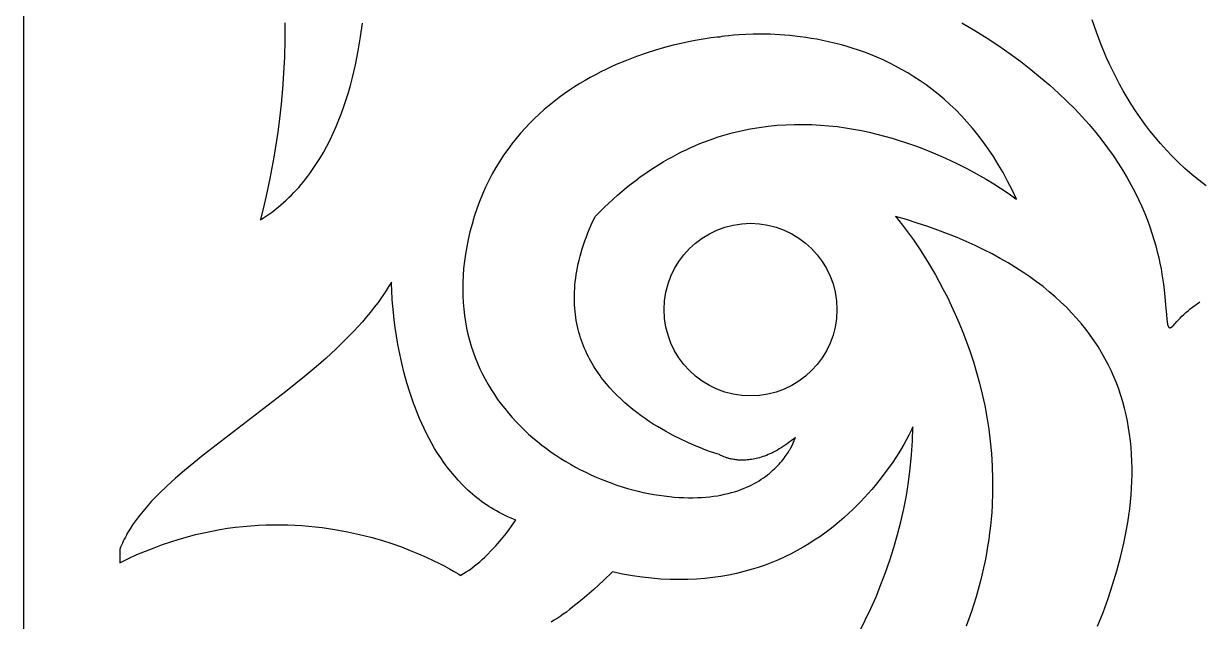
# Model space of a CAD drawing. Extents: x -3008 to 184, y 2842 to 4842.
# Drawn here: x -1815.6 to -1571.3, y 3799.7 to 3924 of the extents above; entities that cross this region are included whole.
import ezdxf

# ---------------------------------------------------------------- set-up
doc = ezdxf.new("R2010")
doc.units = 0
doc.layers.add('DEFAULT', color=7, linetype='CONTINUOUS')
doc.layers.add('LAYER_1', color=7, linetype='CONTINUOUS')

msp = doc.modelspace()

# ---------------------------------------------------------------- linework, layer by layer
at = {"layer": 'DEFAULT'}
msp.add_lwpolyline([(-1815.63, 2841.66), (184.37, 2841.66), (184.37, 4841.66), (-1815.63, 4841.66)], close=True, dxfattribs=at)
at = {"layer": 'LAYER_1'}
for points in [[(-1761.33, 3924.1), (-1761.34, 3920.51), (-1761.44, 3917.02), (-1761.61, 3913.63), (-1761.84, 3910.36), (-1762.12, 3907.22), (-1762.45, 3904.22), (-1762.82, 3901.38), (-1763.61, 3896.18), (-1764.43, 3891.73), (-1765.2, 3888.11), (-1765.84, 3885.41), (-1766.4, 3883.29), (-1766.45, 3883.14), (-1765.8, 3883.55), (-1765.16, 3883.97), (-1764.54, 3884.41), (-1763.92, 3884.85), (-1763.32, 3885.31), (-1762.74, 3885.78), (-1762.16, 3886.26), (-1761.6, 3886.75), (-1761.04, 3887.25), (-1760.5, 3887.77), (-1759.97, 3888.29), (-1759.45, 3888.82), (-1758.95, 3889.36), (-1758.45, 3889.91), (-1757.96, 3890.47), (-1757.49, 3891.04), (-1757.03, 3891.62), (-1756.57, 3892.21), (-1756.13, 3892.8), (-1755.7, 3893.4), (-1754.87, 3894.63), (-1754.07, 3895.89), (-1753.32, 3897.17), (-1752.6, 3898.48), (-1751.92, 3899.81), (-1751.28, 3901.16), (-1750.68, 3902.54), (-1750.1, 3903.92), (-1749.56, 3905.33), (-1749.06, 3906.74), (-1748.58, 3908.17), (-1748.14, 3909.61), (-1747.73, 3911.05), (-1747.34, 3912.5), (-1746.99, 3913.95), (-1746.66, 3915.4), (-1746.08, 3918.3), (-1745.59, 3921.18), (-1745.2, 3924.03)], [(-1620.67, 3924.14), (-1618, 3922.54), (-1615.44, 3920.93), (-1613, 3919.31), (-1610.66, 3917.68), (-1608.44, 3916.05), (-1606.32, 3914.41), (-1604.31, 3912.77), (-1602.39, 3911.13), (-1600.58, 3909.48), (-1598.86, 3907.84), (-1597.23, 3906.21), (-1595.69, 3904.57), (-1594.24, 3902.95), (-1592.87, 3901.33), (-1591.59, 3899.72), (-1590.39, 3898.12), (-1589.26, 3896.54), (-1588.21, 3894.96), (-1587.22, 3893.41), (-1586.31, 3891.87), (-1585.47, 3890.35), (-1584.68, 3888.85), (-1583.96, 3887.37), (-1583.3, 3885.91), (-1582.69, 3884.48), (-1582.14, 3883.08), (-1581.64, 3881.7), (-1581.18, 3880.36), (-1580.77, 3879.04), (-1580.4, 3877.76), (-1580.07, 3876.51), (-1579.78, 3875.29), (-1579.53, 3874.12), (-1579.3, 3872.98), (-1579.11, 3871.88), (-1578.79, 3869.81), (-1578.57, 3867.92), (-1578.28, 3864.73), (-1578.19, 3863.46), (-1578.09, 3862.41), (-1578.04, 3861.97), (-1578.01, 3861.78), (-1577.97, 3861.6), (-1577.96, 3861.52), (-1577.94, 3861.44), (-1577.92, 3861.36), (-1577.9, 3861.29), (-1577.88, 3861.23), (-1577.86, 3861.16), (-1577.84, 3861.1), (-1577.81, 3861.05), (-1577.79, 3861), (-1577.77, 3860.95), (-1577.74, 3860.91), (-1577.71, 3860.87), (-1577.69, 3860.84), (-1577.66, 3860.81), (-1577.63, 3860.78), (-1577.59, 3860.76), (-1577.56, 3860.74), (-1577.53, 3860.73), (-1577.49, 3860.72), (-1577.45, 3860.72), (-1577.42, 3860.72), (-1577.37, 3860.73), (-1577.33, 3860.74), (-1577.29, 3860.75), (-1577.24, 3860.77), (-1577.2, 3860.79), (-1577.15, 3860.82), (-1577.1, 3860.86), (-1577.05, 3860.89), (-1576.99, 3860.93), (-1576.94, 3860.98), (-1576.88, 3861.03), (-1576.82, 3861.09), (-1576.76, 3861.15), (-1576.7, 3861.22), (-1576.63, 3861.29), (-1576.49, 3861.44), (-1576.35, 3861.62), (-1576.03, 3861.99), (-1575.69, 3862.36), (-1575.33, 3862.74), (-1574.95, 3863.11), (-1574.55, 3863.49), (-1574.13, 3863.87), (-1573.69, 3864.24), (-1573.23, 3864.62), (-1572.26, 3865.38), (-1571.23, 3866.14)], [(-1569.95, 3890.19), (-1571.46, 3891.37), (-1572.92, 3892.59), (-1574.32, 3893.82), (-1575.66, 3895.09), (-1576.95, 3896.37), (-1578.19, 3897.67), (-1579.38, 3899), (-1580.51, 3900.33), (-1581.6, 3901.68), (-1582.64, 3903.04), (-1583.63, 3904.42), (-1584.57, 3905.79), (-1585.47, 3907.18), (-1586.33, 3908.57), (-1587.14, 3909.96), (-1587.91, 3911.34), (-1588.64, 3912.73), (-1589.34, 3914.11), (-1589.99, 3915.49), (-1590.6, 3916.85), (-1591.18, 3918.21), (-1591.73, 3919.55), (-1592.24, 3920.88), (-1592.71, 3922.2), (-1593.57, 3924.76)], [(-1592.47, 3798.7), (-1591.35, 3801.55), (-1590.31, 3804.41), (-1589.35, 3807.28), (-1588.48, 3810.16), (-1587.7, 3813.04), (-1587.02, 3815.92), (-1586.72, 3817.36), (-1586.45, 3818.8), (-1586.2, 3820.24), (-1585.99, 3821.67), (-1585.8, 3823.1), (-1585.64, 3824.53), (-1585.51, 3825.96), (-1585.41, 3827.38), (-1585.35, 3828.8), (-1585.31, 3830.21), (-1585.31, 3831.62), (-1585.34, 3833.02), (-1585.41, 3834.42), (-1585.51, 3835.81), (-1585.64, 3837.19), (-1585.82, 3838.57), (-1586.03, 3839.94), (-1586.27, 3841.3), (-1586.56, 3842.65), (-1586.88, 3843.99), (-1587.24, 3845.32), (-1587.65, 3846.64), (-1588.09, 3847.95), (-1588.58, 3849.25), (-1589.1, 3850.54), (-1589.67, 3851.82), (-1590.29, 3853.09), (-1590.94, 3854.34), (-1591.65, 3855.58), (-1592.39, 3856.8), (-1593.19, 3858.02), (-1594.03, 3859.21), (-1594.92, 3860.4), (-1595.85, 3861.56), (-1596.84, 3862.72), (-1597.87, 3863.85), (-1598.95, 3864.97), (-1600.09, 3866.07), (-1601.27, 3867.16), (-1602.51, 3868.22), (-1603.8, 3869.27), (-1605.15, 3870.3), (-1606.55, 3871.31), (-1608, 3872.3), (-1609.51, 3873.27), (-1611.07, 3874.22), (-1612.69, 3875.15), (-1614.37, 3876.06), (-1616.11, 3876.94), (-1617.9, 3877.81), (-1619.76, 3878.65), (-1621.67, 3879.46), (-1623.64, 3880.26), (-1625.68, 3881.03), (-1627.78, 3881.77), (-1629.94, 3882.49), (-1632.16, 3883.19), (-1634.45, 3883.86), (-1634.45, 3883.85), (-1634.44, 3883.84), (-1634.41, 3883.8), (-1634.28, 3883.65), (-1633.77, 3883.05), (-1632.99, 3882.06), (-1631.96, 3880.69), (-1630.72, 3878.97), (-1629.32, 3876.89), (-1627.79, 3874.48), (-1626.18, 3871.74), (-1625.36, 3870.25), (-1624.53, 3868.69), (-1623.69, 3867.05), (-1622.87, 3865.34), (-1622.05, 3863.56), (-1621.24, 3861.7), (-1620.46, 3859.78), (-1619.7, 3857.79), (-1618.97, 3855.74), (-1618.27, 3853.62), (-1617.61, 3851.44), (-1617, 3849.19), (-1616.43, 3846.89), (-1615.92, 3844.53), (-1615.47, 3842.12), (-1615.08, 3839.65), (-1614.77, 3837.12), (-1614.52, 3834.55), (-1614.36, 3831.93), (-1614.28, 3829.25), (-1614.29, 3826.53), (-1614.39, 3823.77), (-1614.48, 3822.37), (-1614.6, 3820.96), (-1614.74, 3819.54), (-1614.91, 3818.11), (-1615.1, 3816.67), (-1615.32, 3815.22), (-1615.58, 3813.76), (-1615.86, 3812.29), (-1616.17, 3810.81), (-1616.51, 3809.32), (-1616.88, 3807.82), (-1617.29, 3806.32), (-1617.72, 3804.8), (-1618.19, 3803.28), (-1618.7, 3801.75), (-1619.23, 3800.21), (-1619.81, 3798.66)], [(-1641.93, 3797.51), (-1640.74, 3799.91), (-1639.6, 3802.34), (-1638.51, 3804.81), (-1637.49, 3807.32), (-1636.52, 3809.87), (-1635.62, 3812.44), (-1634.79, 3815.06), (-1634.03, 3817.71), (-1633.34, 3820.39), (-1632.73, 3823.11), (-1632.2, 3825.86), (-1631.76, 3828.64), (-1631.4, 3831.46), (-1631.13, 3834.31), (-1630.95, 3837.19), (-1630.87, 3840.1), (-1630.87, 3840.09), (-1630.87, 3840.09), (-1630.88, 3840.07), (-1630.92, 3839.98), (-1631.07, 3839.65), (-1631.33, 3839.11), (-1631.69, 3838.39), (-1632.17, 3837.5), (-1632.75, 3836.46), (-1633.45, 3835.28), (-1634.26, 3833.98), (-1635.19, 3832.57), (-1636.24, 3831.09), (-1637.41, 3829.53), (-1638.7, 3827.92), (-1639.39, 3827.09), (-1640.11, 3826.27), (-1640.87, 3825.43), (-1641.65, 3824.6), (-1642.47, 3823.76), (-1643.32, 3822.93), (-1644.21, 3822.09), (-1645.12, 3821.27), (-1646.07, 3820.45), (-1647.06, 3819.64), (-1648.07, 3818.84), (-1649.12, 3818.05), (-1650.21, 3817.28), (-1651.33, 3816.53), (-1652.48, 3815.8), (-1653.67, 3815.09), (-1654.89, 3814.4), (-1656.15, 3813.74), (-1657.44, 3813.11), (-1658.77, 3812.5), (-1660.14, 3811.93), (-1661.54, 3811.4), (-1662.98, 3810.9), (-1664.46, 3810.44), (-1665.97, 3810.02), (-1667.52, 3809.64), (-1669.11, 3809.31), (-1670.73, 3809.02), (-1672.4, 3808.78), (-1674.1, 3808.59), (-1675.84, 3808.46), (-1677.62, 3808.38), (-1679.44, 3808.36), (-1681.29, 3808.39), (-1683.19, 3808.49), (-1685.13, 3808.65), (-1687.1, 3808.88), (-1689.12, 3809.17), (-1691.18, 3809.53), (-1693.28, 3809.97), (-1695.14, 3808.17), (-1697.13, 3806.34), (-1699.55, 3804.23), (-1700.85, 3803.16), (-1702.17, 3802.12), (-1702.83, 3801.63), (-1703.49, 3801.15), (-1704.14, 3800.7), (-1704.78, 3800.28), (-1705.4, 3799.9), (-1705.7, 3799.72), (-1706, 3799.55)]]:
    msp.add_lwpolyline(points, dxfattribs=at)
for points in [[(-1682.52, 3825.75), (-1681.45, 3825.63), (-1680.42, 3825.53), (-1679.41, 3825.46), (-1678.43, 3825.41), (-1677.47, 3825.39), (-1676.54, 3825.39), (-1675.63, 3825.41), (-1674.75, 3825.45), (-1673.9, 3825.51), (-1673.07, 3825.59), (-1672.26, 3825.69), (-1671.48, 3825.81), (-1670.72, 3825.94), (-1669.98, 3826.1), (-1669.26, 3826.26), (-1668.57, 3826.44), (-1667.9, 3826.64), (-1667.25, 3826.85), (-1666.63, 3827.07), (-1666.02, 3827.31), (-1665.44, 3827.55), (-1664.87, 3827.81), (-1664.33, 3828.07), (-1663.8, 3828.35), (-1663.3, 3828.63), (-1662.81, 3828.92), (-1662.34, 3829.22), (-1661.89, 3829.52), (-1661.46, 3829.83), (-1661.05, 3830.14), (-1660.66, 3830.45), (-1660.28, 3830.77), (-1659.92, 3831.09), (-1659.57, 3831.41), (-1659.24, 3831.74), (-1658.93, 3832.06), (-1658.63, 3832.38), (-1658.35, 3832.7), (-1658.08, 3833.02), (-1657.83, 3833.33), (-1657.59, 3833.64), (-1657.36, 3833.94), (-1657.15, 3834.24), (-1656.95, 3834.54), (-1656.77, 3834.82), (-1656.6, 3835.1), (-1656.44, 3835.37), (-1656.29, 3835.64), (-1656.02, 3836.13), (-1655.8, 3836.57), (-1655.63, 3836.97), (-1655.49, 3837.3), (-1655.38, 3837.57), (-1655.31, 3837.78), (-1655.27, 3837.9), (-1655.26, 3837.93), (-1655.26, 3837.94), (-1655.26, 3837.94), (-1655.26, 3837.94), (-1655.69, 3837.58), (-1656.12, 3837.24), (-1656.55, 3836.91), (-1656.97, 3836.6), (-1657.39, 3836.31), (-1657.8, 3836.03), (-1658.21, 3835.77), (-1658.61, 3835.52), (-1659.01, 3835.29), (-1659.4, 3835.08), (-1659.79, 3834.87), (-1660.18, 3834.68), (-1660.55, 3834.51), (-1660.93, 3834.34), (-1661.29, 3834.19), (-1661.66, 3834.05), (-1662.01, 3833.93), (-1662.36, 3833.81), (-1662.71, 3833.71), (-1663.05, 3833.62), (-1663.38, 3833.53), (-1663.71, 3833.46), (-1664.03, 3833.4), (-1664.35, 3833.34), (-1664.66, 3833.3), (-1664.96, 3833.26), (-1665.26, 3833.23), (-1665.55, 3833.21), (-1665.83, 3833.19), (-1666.11, 3833.19), (-1666.38, 3833.19), (-1666.64, 3833.19), (-1666.9, 3833.2), (-1667.15, 3833.22), (-1667.39, 3833.24), (-1667.63, 3833.27), (-1667.86, 3833.3), (-1668.08, 3833.33), (-1668.3, 3833.37), (-1668.5, 3833.41), (-1668.7, 3833.46), (-1668.89, 3833.5), (-1669.08, 3833.55), (-1669.26, 3833.6), (-1669.42, 3833.65), (-1669.59, 3833.7), (-1669.74, 3833.76), (-1669.88, 3833.81), (-1670.15, 3833.91), (-1670.38, 3834.01), (-1670.58, 3834.11), (-1670.74, 3834.19), (-1670.87, 3834.26), (-1670.96, 3834.31), (-1671.02, 3834.35), (-1671.04, 3834.36), (-1671.52, 3834.5), (-1672.88, 3834.95), (-1673.84, 3835.3), (-1674.96, 3835.73), (-1676.22, 3836.24), (-1677.59, 3836.85), (-1679.08, 3837.54), (-1680.64, 3838.32), (-1682.27, 3839.21), (-1683.1, 3839.68), (-1683.94, 3840.18), (-1684.78, 3840.71), (-1685.63, 3841.26), (-1686.48, 3841.84), (-1687.33, 3842.44), (-1688.18, 3843.07), (-1689.02, 3843.73), (-1689.85, 3844.41), (-1690.68, 3845.12), (-1691.48, 3845.85), (-1692.28, 3846.62), (-1693.05, 3847.41), (-1693.81, 3848.23), (-1694.54, 3849.08), (-1695.24, 3849.96), (-1695.59, 3850.41), (-1695.92, 3850.87), (-1696.25, 3851.33), (-1696.57, 3851.8), (-1696.89, 3852.28), (-1697.19, 3852.77), (-1697.48, 3853.26), (-1697.77, 3853.76), (-1698.05, 3854.27), (-1698.32, 3854.79), (-1698.57, 3855.31), (-1698.82, 3855.85), (-1699.06, 3856.39), (-1699.28, 3856.93), (-1699.5, 3857.49), (-1699.7, 3858.05), (-1699.89, 3858.62), (-1700.07, 3859.2), (-1700.24, 3859.79), (-1700.39, 3860.38), (-1700.54, 3860.99), (-1700.66, 3861.6), (-1700.78, 3862.22), (-1700.88, 3862.84), (-1700.97, 3863.48), (-1701.04, 3864.12), (-1701.1, 3864.78), (-1701.14, 3865.44), (-1701.17, 3866.1), (-1701.18, 3866.78), (-1701.17, 3867.47), (-1701.15, 3868.16), (-1701.12, 3868.86), (-1701.06, 3869.57), (-1700.99, 3870.29), (-1700.9, 3871.02), (-1700.8, 3871.76), (-1700.67, 3872.5), (-1700.53, 3873.25), (-1700.37, 3874.02), (-1700.19, 3874.79), (-1699.99, 3875.57), (-1699.77, 3876.36), (-1699.53, 3877.15), (-1699.27, 3877.96), (-1698.99, 3878.77), (-1698.69, 3879.6), (-1698.37, 3880.43), (-1698.02, 3881.27), (-1697.66, 3882.13), (-1696.86, 3883.86), (-1695.01, 3885.72), (-1693.14, 3887.46), (-1692.2, 3888.3), (-1691.26, 3889.1), (-1690.32, 3889.88), (-1689.38, 3890.63), (-1688.43, 3891.36), (-1687.48, 3892.06), (-1686.54, 3892.74), (-1685.59, 3893.39), (-1684.63, 3894.02), (-1683.68, 3894.62), (-1682.73, 3895.2), (-1681.77, 3895.75), (-1680.82, 3896.28), (-1679.86, 3896.79), (-1678.91, 3897.27), (-1677.95, 3897.74), (-1677, 3898.18), (-1676.04, 3898.6), (-1675.09, 3898.99), (-1674.14, 3899.37), (-1673.18, 3899.73), (-1672.23, 3900.06), (-1671.28, 3900.38), (-1670.33, 3900.67), (-1669.38, 3900.95), (-1668.43, 3901.21), (-1667.49, 3901.45), (-1666.54, 3901.67), (-1665.6, 3901.87), (-1664.66, 3902.05), (-1662.79, 3902.37), (-1660.93, 3902.62), (-1659.08, 3902.81), (-1657.25, 3902.93), (-1655.43, 3903), (-1653.62, 3903), (-1651.83, 3902.96), (-1650.06, 3902.86), (-1648.31, 3902.72), (-1646.59, 3902.53), (-1644.88, 3902.3), (-1643.2, 3902.02), (-1641.54, 3901.71), (-1639.91, 3901.36), (-1638.31, 3900.98), (-1636.73, 3900.57), (-1635.19, 3900.14), (-1633.68, 3899.67), (-1632.2, 3899.19), (-1630.75, 3898.69), (-1629.34, 3898.17), (-1626.63, 3897.09), (-1624.08, 3895.97), (-1621.7, 3894.85), (-1619.49, 3893.73), (-1617.47, 3892.63), (-1615.65, 3891.59), (-1614.04, 3890.62), (-1612.65, 3889.73), (-1611.49, 3888.97), (-1610.56, 3888.33), (-1609.48, 3887.55), (-1609.34, 3887.44), (-1610.24, 3889.36), (-1611.16, 3891.2), (-1612.12, 3892.97), (-1613.11, 3894.68), (-1614.13, 3896.32), (-1615.18, 3897.89), (-1616.25, 3899.39), (-1617.35, 3900.84), (-1618.47, 3902.22), (-1619.62, 3903.54), (-1620.78, 3904.8), (-1621.96, 3906), (-1623.16, 3907.15), (-1624.38, 3908.24), (-1625.61, 3909.28), (-1626.85, 3910.26), (-1628.11, 3911.2), (-1629.37, 3912.08), (-1630.64, 3912.91), (-1631.92, 3913.7), (-1633.2, 3914.44), (-1634.49, 3915.13), (-1635.77, 3915.79), (-1637.06, 3916.4), (-1638.35, 3916.96), (-1639.63, 3917.49), (-1640.91, 3917.98), (-1642.18, 3918.44), (-1643.45, 3918.85), (-1644.71, 3919.24), (-1645.95, 3919.59), (-1647.19, 3919.9), (-1648.41, 3920.19), (-1649.61, 3920.45), (-1650.8, 3920.68), (-1651.97, 3920.88), (-1653.12, 3921.06), (-1654.25, 3921.22), (-1656.44, 3921.46), (-1658.52, 3921.63), (-1660.49, 3921.72), (-1662.32, 3921.75), (-1664.02, 3921.74), (-1665.56, 3921.69), (-1666.94, 3921.61), (-1668.14, 3921.52), (-1669.15, 3921.42), (-1669.96, 3921.32), (-1670.55, 3921.24), (-1671.04, 3921.16), (-1671.49, 3921.12), (-1672.78, 3920.97), (-1674.82, 3920.67), (-1676.08, 3920.45), (-1677.48, 3920.17), (-1679.02, 3919.84), (-1680.68, 3919.44), (-1682.45, 3918.98), (-1684.32, 3918.44), (-1686.26, 3917.81), (-1688.28, 3917.11), (-1690.35, 3916.31), (-1692.47, 3915.42), (-1693.54, 3914.94), (-1694.62, 3914.43), (-1695.7, 3913.89), (-1696.79, 3913.33), (-1697.87, 3912.74), (-1698.96, 3912.12), (-1700.04, 3911.47), (-1701.13, 3910.79), (-1702.2, 3910.08), (-1703.27, 3909.34), (-1704.34, 3908.57), (-1705.39, 3907.77), (-1706.43, 3906.93), (-1707.46, 3906.06), (-1708.47, 3905.15), (-1709.47, 3904.21), (-1710.45, 3903.23), (-1711.42, 3902.22), (-1712.36, 3901.17), (-1713.27, 3900.08), (-1714.17, 3898.96), (-1715.04, 3897.79), (-1715.88, 3896.59), (-1716.69, 3895.34), (-1717.48, 3894.06), (-1718.23, 3892.73), (-1718.94, 3891.36), (-1719.63, 3889.95), (-1720.27, 3888.49), (-1720.88, 3886.99), (-1721.45, 3885.45), (-1721.97, 3883.86), (-1722.45, 3882.25), (-1722.87, 3880.67), (-1723.24, 3879.1), (-1723.55, 3877.56), (-1723.82, 3876.04), (-1724.03, 3874.53), (-1724.19, 3873.05), (-1724.31, 3871.59), (-1724.37, 3870.15), (-1724.39, 3868.73), (-1724.36, 3867.33), (-1724.29, 3865.95), (-1724.18, 3864.6), (-1724.02, 3863.26), (-1723.82, 3861.95), (-1723.57, 3860.65), (-1723.29, 3859.38), (-1722.97, 3858.13), (-1722.61, 3856.9), (-1722.21, 3855.7), (-1721.78, 3854.51), (-1721.31, 3853.35), (-1720.81, 3852.21), (-1720.27, 3851.1), (-1719.7, 3850), (-1719.1, 3848.93), (-1718.47, 3847.88), (-1717.81, 3846.85), (-1717.12, 3845.84), (-1716.4, 3844.86), (-1715.66, 3843.9), (-1714.89, 3842.97), (-1714.09, 3842.05), (-1713.27, 3841.16), (-1712.43, 3840.3), (-1711.57, 3839.45), (-1710.69, 3838.63), (-1709.79, 3837.84), (-1708.86, 3837.06), (-1707.92, 3836.32), (-1706.97, 3835.59), (-1706, 3834.89), (-1705.01, 3834.21), (-1704.01, 3833.56), (-1702.99, 3832.93), (-1701.96, 3832.33), (-1700.93, 3831.75), (-1699.88, 3831.2), (-1698.82, 3830.67), (-1697.76, 3830.16), (-1696.68, 3829.68), (-1695.6, 3829.23), (-1694.52, 3828.8), (-1693.43, 3828.39), (-1692.34, 3828.01), (-1691.24, 3827.66), (-1690.15, 3827.33), (-1689.05, 3827.03), (-1687.95, 3826.75), (-1686.86, 3826.5), (-1685.77, 3826.27), (-1684.68, 3826.07), (-1683.59, 3825.9)], [(-1795.63, 3814.65), (-1795.63, 3811.86), (-1793.84, 3812.73), (-1792.06, 3813.55), (-1790.28, 3814.3), (-1788.52, 3815), (-1786.77, 3815.65), (-1785.03, 3816.24), (-1783.3, 3816.78), (-1781.59, 3817.27), (-1779.88, 3817.72), (-1778.2, 3818.11), (-1776.52, 3818.46), (-1774.87, 3818.77), (-1773.23, 3819.03), (-1771.6, 3819.25), (-1769.99, 3819.43), (-1768.4, 3819.57), (-1766.83, 3819.68), (-1765.28, 3819.74), (-1763.74, 3819.78), (-1762.23, 3819.78), (-1760.74, 3819.75), (-1759.27, 3819.69), (-1757.82, 3819.61), (-1756.39, 3819.49), (-1754.99, 3819.35), (-1753.61, 3819.19), (-1752.25, 3819), (-1750.92, 3818.79), (-1748.34, 3818.31), (-1745.86, 3817.77), (-1743.5, 3817.17), (-1741.25, 3816.53), (-1739.13, 3815.85), (-1737.13, 3815.15), (-1735.27, 3814.44), (-1733.54, 3813.73), (-1731.95, 3813.04), (-1730.51, 3812.36), (-1729.22, 3811.73), (-1728.09, 3811.14), (-1727.12, 3810.61), (-1726.31, 3810.15), (-1725.21, 3809.49), (-1724.93, 3809.31), (-1724.86, 3809.27), (-1724.85, 3809.25), (-1724.84, 3809.25), (-1724.84, 3809.25), (-1724.54, 3809.42), (-1724.24, 3809.6), (-1723.65, 3809.97), (-1723.06, 3810.36), (-1722.49, 3810.77), (-1721.93, 3811.2), (-1721.38, 3811.64), (-1720.85, 3812.09), (-1720.32, 3812.56), (-1719.81, 3813.03), (-1719.32, 3813.5), (-1718.37, 3814.46), (-1717.49, 3815.41), (-1716.68, 3816.33), (-1715.95, 3817.22), (-1715.29, 3818.04), (-1714.72, 3818.79), (-1714.25, 3819.44), (-1713.59, 3820.38), (-1713.42, 3820.64), (-1713.38, 3820.7), (-1713.37, 3820.72), (-1713.36, 3820.73), (-1713.36, 3820.73), (-1713.36, 3820.73), (-1713.96, 3820.97), (-1714.55, 3821.22), (-1715.14, 3821.48), (-1715.71, 3821.75), (-1716.27, 3822.03), (-1716.83, 3822.33), (-1717.37, 3822.63), (-1717.91, 3822.94), (-1718.44, 3823.26), (-1718.95, 3823.59), (-1719.46, 3823.92), (-1719.97, 3824.27), (-1720.46, 3824.63), (-1720.94, 3824.99), (-1721.42, 3825.36), (-1721.89, 3825.74), (-1722.35, 3826.12), (-1722.8, 3826.52), (-1723.24, 3826.92), (-1723.67, 3827.33), (-1724.52, 3828.16), (-1725.34, 3829.02), (-1726.12, 3829.91), (-1726.87, 3830.82), (-1727.6, 3831.75), (-1728.29, 3832.7), (-1728.96, 3833.67), (-1729.6, 3834.65), (-1730.21, 3835.65), (-1730.8, 3836.66), (-1731.35, 3837.68), (-1731.89, 3838.71), (-1732.4, 3839.75), (-1732.88, 3840.8), (-1733.34, 3841.86), (-1733.78, 3842.91), (-1734.2, 3843.97), (-1734.59, 3845.03), (-1735.32, 3847.15), (-1735.96, 3849.24), (-1736.53, 3851.31), (-1737.03, 3853.34), (-1737.46, 3855.31), (-1737.83, 3857.21), (-1738.14, 3859.04), (-1738.4, 3860.77), (-1738.61, 3862.39), (-1738.78, 3863.9), (-1739.02, 3866.52), (-1739.14, 3868.51), (-1739.18, 3869.78), (-1739.19, 3870.23), (-1739.84, 3869.15), (-1740.52, 3868.09), (-1741.24, 3867.04), (-1741.98, 3866), (-1742.75, 3864.98), (-1743.55, 3863.97), (-1744.37, 3862.97), (-1745.22, 3861.97), (-1746.09, 3860.99), (-1746.99, 3860.02), (-1748.84, 3858.12), (-1750.76, 3856.24), (-1752.75, 3854.41), (-1754.8, 3852.61), (-1756.89, 3850.83), (-1761.18, 3847.37), (-1778.3, 3834.26), (-1782.2, 3831.06), (-1784.04, 3829.47), (-1785.8, 3827.87), (-1787.46, 3826.26), (-1788.25, 3825.46), (-1789.01, 3824.65), (-1789.75, 3823.84), (-1790.45, 3823.02), (-1791.13, 3822.2), (-1791.77, 3821.38), (-1792.38, 3820.56), (-1792.96, 3819.73), (-1793.5, 3818.89), (-1793.76, 3818.48), (-1794, 3818.06), (-1794.24, 3817.63), (-1794.47, 3817.21), (-1794.69, 3816.79), (-1794.9, 3816.36), (-1795.1, 3815.94), (-1795.29, 3815.51), (-1795.46, 3815.08)]]:
    msp.add_lwpolyline(points, close=True, dxfattribs=at)
msp.add_circle((-1664.58, 3864.49), 17.94, dxfattribs=at)

doc.saveas('drawing.dxf')
